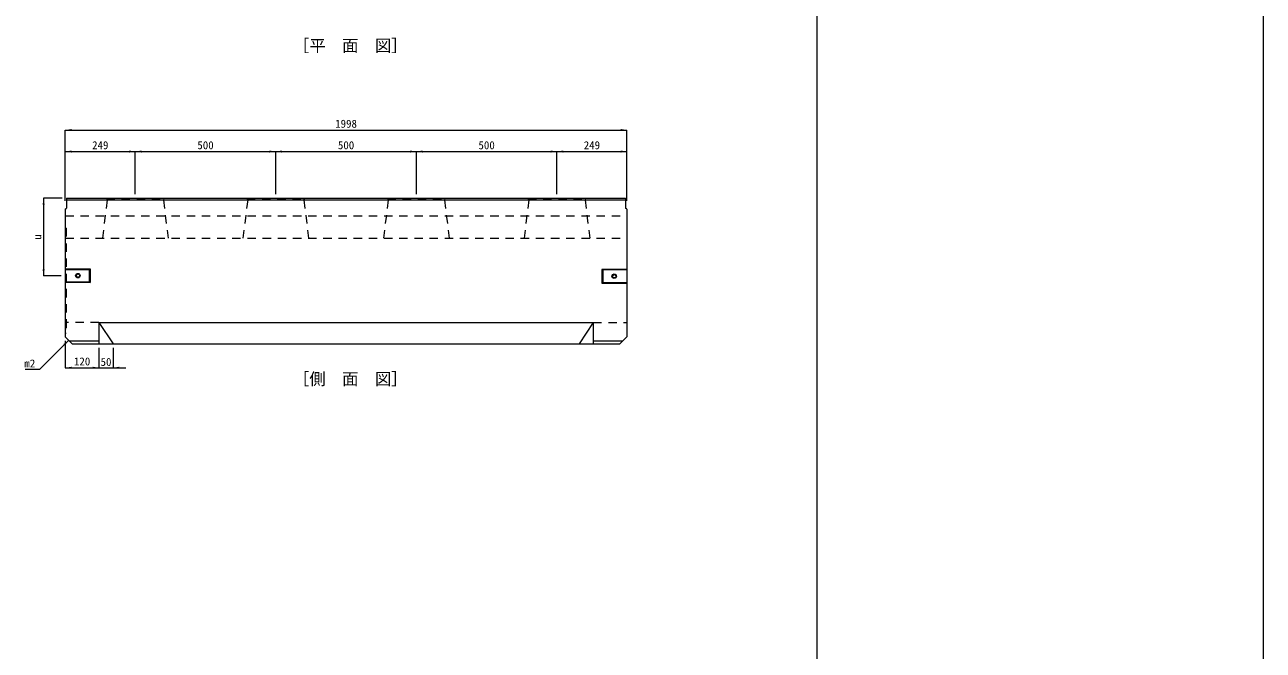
# Model space of a CAD drawing. Units: millimetres at full size. Extents: x 289 to 42849, y -1182 to 27464.
# Drawn here: x 4396 to 8801, y 19435 to 21659 of the extents above; entities that cross this region are included whole.
import ezdxf
from ezdxf.enums import TextEntityAlignment as Align

# ---------------------------------------------------------------- set-up
doc = ezdxf.new("R2010")
doc.units = ezdxf.units.MM
doc.header["$LTSCALE"] = 40
doc.linetypes.add('USER2', pattern=[1.35, 0.75, -0.6])
for name, color, linetype, lineweight in [('0_2', 7, 'Continuous', 20), ('インサート', 3, 'USER2', 5), ('側溝', 7, 'Continuous', 5), ('寸法線', 7, 'Continuous', 9), ('枠', 5, 'Continuous', 5)]:
    doc.layers.add(name, color=color, linetype=linetype, lineweight=lineweight)
doc.styles.add('ＭＳ ゴシック', font='')
doc.styles.get('ＭＳ ゴシック').set_extended_font_data('MS Gothic')

# ---------------------------------------------------------------- blocks, each defined once
blk = doc.blocks.new('filled_arrow')
at = {"color": 0, "linetype": 'Continuous', "lineweight": -2}
blk.add_solid([(7.5, 1.25), (0, 0), (7.5, -1.25)], dxfattribs=at)

msp = doc.modelspace()

# ---------------------------------------------------------------- linework, layer by layer
at = {"layer": '0_2', "color": 1, "lineweight": 13}
msp.add_line((8801.35, 27464.19), (8801.35, 15911.2), dxfattribs=at)
at = {"layer": 'インサート', "linetype": 'Continuous'}
for centre, radius in [((4584.6, 20766.61), 8), ((4584.6, 20766.61), 6), ((6492.59, 20764.61), 8), ((6492.59, 20764.61), 6)]:
    msp.add_circle(centre, radius, dxfattribs=at)
at = {"layer": '側溝', "color": 2, "lineweight": 20}
for p, q in [((4544.1, 21041.75), (6533.09, 21041.75)), ((4544.1, 21041.75), (4544.1, 21006.75)), ((6533.09, 21041.75), (6533.09, 21006.75)), ((4539.6, 21002.75), (4544.1, 21006.75)), ((4539.6, 21002.75), (4539.6, 20549.61)), ((6537.59, 21002.75), (6533.09, 21006.75)), ((6537.59, 21002.75), (6537.59, 20549.61)), ((4564.6, 20524.61), (4539.6, 20549.61)), ((6512.59, 20524.61), (6537.59, 20549.61)), ((4564.6, 20524.61), (6512.59, 20524.61))]:
    msp.add_line(p, q, dxfattribs=at)
at = {"layer": '側溝'}
msp.add_line((4544.1, 21035.75), (6533.09, 21035.75), dxfattribs=at)
at = {"layer": '側溝', "linetype": 'USER2', "lineweight": 9}
for p, q in [((4688.6, 21035.71), (4671.74, 20899.61)), ((4685.78, 21038.76), (4688.6, 21035.71)), ((4685.78, 21038.76), (4891.42, 21038.76)), ((4688.6, 21035.71), (4888.6, 21035.71)), ((4891.42, 21038.76), (4888.6, 21035.71)), ((4888.6, 21035.71), (4905.46, 20899.61)), ((5188.6, 21035.71), (5171.74, 20899.61)), ((5185.78, 21038.76), (5188.6, 21035.71)), ((5185.78, 21038.76), (5391.42, 21038.76)), ((5188.6, 21035.71), (5388.6, 21035.71)), ((5391.42, 21038.76), (5388.6, 21035.71)), ((5388.6, 21035.71), (5405.46, 20899.61)), ((5688.6, 21035.71), (5671.74, 20899.61)), ((5685.78, 21038.76), (5688.6, 21035.71)), ((5685.78, 21038.76), (5891.42, 21038.76)), ((5688.6, 21035.71), (5888.6, 21035.71)), ((5891.42, 21038.76), (5888.6, 21035.71)), ((5888.6, 21035.71), (5905.45, 20899.61)), ((6188.59, 21035.71), (6171.74, 20899.61)), ((6185.77, 21038.76), (6188.59, 21035.71)), ((6185.77, 21038.76), (6391.41, 21038.76)), ((6188.59, 21035.71), (6388.59, 21035.71)), ((6391.41, 21038.76), (6388.59, 21035.71)), ((6388.59, 21035.71), (6405.45, 20899.61)), ((4539.6, 20979.61), (6537.59, 20979.61)), ((4539.6, 20899.61), (6537.59, 20899.61)), ((4659.6, 20599.61), (4539.6, 20599.61)), ((6417.59, 20599.61), (6537.59, 20599.61))]:
    msp.add_line(p, q, dxfattribs=at)
at = {"layer": '側溝', "linetype": 'USER2'}
for p, q in [((4539.6, 20937.61), (4542.8, 20935.61)), ((4542.8, 20935.61), (4542.8, 20563.61)), ((4539.6, 20919.61), (4542.8, 20921.61)), ((4539.6, 20579.61), (4542.8, 20577.61)), ((4539.6, 20561.61), (4542.8, 20563.61))]:
    msp.add_line(p, q, dxfattribs=at)
at = {"layer": '側溝', "color": 4}
for p, q in [((4539.6, 20791.11), (4628.6, 20791.11)), ((4539.6, 20789.11), (4624.6, 20789.11)), ((4624.6, 20789.11), (4628.6, 20791.11)), ((4624.6, 20789.11), (4624.6, 20744.11)), ((4628.6, 20791.11), (4628.6, 20742.11)), ((6448.59, 20789.11), (6448.59, 20740.11)), ((6537.59, 20789.11), (6448.59, 20789.11)), ((6452.59, 20787.11), (6448.59, 20789.11)), ((6452.59, 20787.11), (6452.59, 20742.11)), ((6537.59, 20787.11), (6452.59, 20787.11)), ((4624.6, 20744.11), (4539.6, 20744.11)), ((4628.6, 20742.11), (4539.6, 20742.11)), ((4624.6, 20744.11), (4628.6, 20742.11)), ((6452.59, 20742.11), (6448.59, 20740.11)), ((6448.59, 20740.11), (6537.59, 20740.11)), ((6452.59, 20742.11), (6537.59, 20742.11))]:
    msp.add_line(p, q, dxfattribs=at)
at = {"layer": '側溝', "lineweight": 9}
for p, q in [((4659.6, 20599.61), (6417.59, 20599.61)), ((4659.6, 20599.61), (4659.6, 20524.61)), ((4659.6, 20599.61), (4709.6, 20524.61)), ((6417.59, 20599.61), (6367.59, 20524.61)), ((6417.59, 20599.61), (6417.59, 20524.61)), ((4554.6, 20534.61), (4659.6, 20534.61)), ((6417.59, 20534.61), (6522.59, 20534.61))]:
    msp.add_line(p, q, dxfattribs=at)
at = {"layer": '寸法線'}
for p, q in [((4539.6, 21284.35), (6537.59, 21284.35)), ((4539.6, 21032.75), (4539.6, 21284.35)), ((6537.59, 21032.75), (6537.59, 21284.35)), ((4539.6, 21207.96), (4788.6, 21207.96)), ((4539.6, 21032.75), (4539.6, 21207.96)), ((4788.6, 21207.96), (5288.6, 21207.96)), ((4788.6, 21056.75), (4788.6, 21207.96)), ((4788.6, 21056.75), (4788.6, 21207.96)), ((5288.6, 21207.96), (5788.6, 21207.96)), ((5288.6, 21056.75), (5288.6, 21207.96)), ((5288.6, 21056.75), (5288.6, 21207.96)), ((5788.6, 21056.75), (5788.6, 21207.96)), ((5788.6, 21207.96), (6288.59, 21207.96)), ((5788.6, 21056.75), (5788.6, 21207.96)), ((6288.59, 21207.96), (6537.59, 21207.96)), ((6288.59, 21056.75), (6288.59, 21207.96)), ((6288.59, 21056.75), (6288.59, 21207.96)), ((6537.59, 21032.75), (6537.59, 21207.96)), ((4462.69, 21041.75), (4462.69, 20766.61)), ((4529.1, 21041.75), (4462.69, 21041.75)), ((4524.6, 20766.61), (4462.69, 20766.61)), ((4539.6, 20534.61), (4539.6, 20439.23)), ((4659.6, 20509.61), (4659.6, 20439.23)), ((4659.6, 20509.61), (4659.6, 20439.23)), ((4709.6, 20509.61), (4709.6, 20439.23)), ((4539.6, 20439.23), (4659.6, 20439.23)), ((4614.6, 20439.23), (4754.6, 20439.23))]:
    msp.add_line(p, q, dxfattribs=at)
msp.add_lwpolyline([(4552.1, 20537.11), (4447.83, 20432.84), (4396.59, 20432.84)], dxfattribs=at)
at = {"layer": '枠', "lineweight": 20}
msp.add_line((7213.85, 23594), (7213.85, 16594), dxfattribs=at)

# ---------------------------------------------------------------- block references
at = {"layer": '寸法線', "xscale": 3, "yscale": 3}
for p in [(4539.6, 21284.35), (4539.6, 21207.96), (4788.6, 21207.96), (5288.6, 21207.96), (5788.6, 21207.96), (6288.59, 21207.96), (4539.6, 20439.23), (4709.6, 20439.23)]:
    msp.add_blockref('filled_arrow', p, dxfattribs=at)
for p, rotation in [((6537.59, 21284.35), 180), ((4788.6, 21207.96), 180), ((5288.6, 21207.96), 180), ((5788.6, 21207.96), 180), ((6288.59, 21207.96), 180), ((6537.59, 21207.96), 180), ((4462.69, 21041.75), 270), ((4462.69, 20766.61), 90), ((4552.1, 20537.11), 225), ((4659.6, 20439.23), 180), ((4659.6, 20439.23), 180)]:
    msp.add_blockref('filled_arrow', p, dxfattribs=dict(at, rotation=rotation))

# ---------------------------------------------------------------- texts
at = {"layer": '0_2', "style": 'ＭＳ ゴシック'}
for s, p in [('［平\u3000面\u3000図］', (5553.6, 21550.33)), ('［側\u3000面\u3000図］', (5553.6, 20365.35))]:
    msp.add_text(s, height=42.72, dxfattribs=at).set_placement(p, align=Align.BOTTOM_CENTER)
at = {"layer": '寸法線', "style": 'ＭＳ ゴシック'}
for s, p in [('1998', (5538.6, 21306.85)), ('249', (4664.1, 21230.46)), ('500', (5038.6, 21230.46)), ('500', (5538.6, 21230.46)), ('500', (6038.59, 21230.46)), ('249', (6413.09, 21230.46)), ('120', (4599.6, 20461.73)), ('50', (4684.6, 20459.93))]:
    msp.add_text(s, height=28.48, dxfattribs=at).set_placement(p, align=Align.MIDDLE_CENTER)
msp.add_text('u', height=28.48, rotation=90, dxfattribs=at).set_placement((4440.19, 20904.18), align=Align.MIDDLE_CENTER)
msp.add_text('m2', height=28.48, dxfattribs=at).set_placement((4432.83, 20468.84), align=Align.TOP_RIGHT)

doc.saveas('drawing.dxf')
